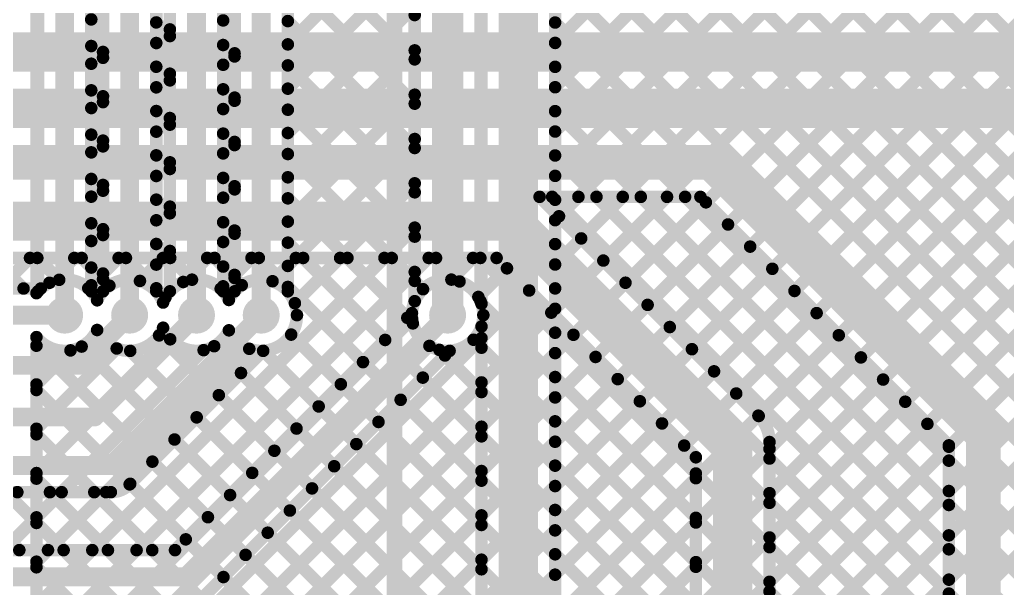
# Model space of a CAD drawing. Header units: millimetres. Extents: x 0 to 214, y 0 to 214.
# Drawn here: x 4.96 to 5.59, y 2.476 to 2.839 of the extents above; entities that cross this region are included whole.
import ezdxf

# ---------------------------------------------------------------- set-up
doc = ezdxf.new("R2010")
doc.units = ezdxf.units.MM
doc.header["$MEASUREMENT"] = 0
for name, color, linetype in [('BottomLayer', 5, 'Continuous'), ('BottomSolder', 6, 'Continuous'), ('Mechanical1', 6, 'Continuous'), ('TopLayer', 1, 'Continuous'), ('TopSolder', 216, 'Continuous'), ('ViaHoleLayer', 16, 'Continuous')]:
    doc.layers.add(name, color=color, linetype=linetype)

msp = doc.modelspace()

# ---------------------------------------------------------------- hatches: boundary and pattern name
at = {"layer": 'BottomLayer'}
h = msp.add_hatch(color=5, dxfattribs=at)
edge = h.paths.add_edge_path()
edge.add_arc((4.9885, 2.65), 0.01181, 0, 360)
h = msp.add_hatch(color=5, dxfattribs=at)
edge = h.paths.add_edge_path()
edge.add_arc((5.03, 2.65), 0.01181, 0, 360)
h = msp.add_hatch(color=5, dxfattribs=at)
edge = h.paths.add_edge_path()
edge.add_arc((5.0727, 2.65), 0.01181, 0, 360)
h = msp.add_hatch(color=5, dxfattribs=at)
edge = h.paths.add_edge_path()
edge.add_arc((5.114, 2.65), 0.01181, 0, 360)
h = msp.add_hatch(color=5, dxfattribs=at)
edge = h.paths.add_edge_path()
edge.add_arc((5.233, 2.65), 0.01181, 0, 360)
at = {"layer": 'BottomSolder'}
h = msp.add_hatch(color=6, dxfattribs=at)
edge = h.paths.add_edge_path()
edge.add_arc((4.9885, 2.65), 0.00991, 0, 360)
h = msp.add_hatch(color=6, dxfattribs=at)
edge = h.paths.add_edge_path()
edge.add_arc((5.03, 2.65), 0.00991, 0, 360)
h = msp.add_hatch(color=6, dxfattribs=at)
edge = h.paths.add_edge_path()
edge.add_arc((5.0727, 2.65), 0.00991, 0, 360)
h = msp.add_hatch(color=6, dxfattribs=at)
edge = h.paths.add_edge_path()
edge.add_arc((5.114, 2.65), 0.00991, 0, 360)
h = msp.add_hatch(color=6, dxfattribs=at)
edge = h.paths.add_edge_path()
edge.add_arc((5.233, 2.65), 0.00991, 0, 360)
at = {"layer": 'TopLayer'}
h = msp.add_hatch(color=1, dxfattribs=at)
edge = h.paths.add_edge_path()
edge.add_arc((4.9885, 2.65), 0.01181, 0, 360)
h = msp.add_hatch(color=1, dxfattribs=at)
edge = h.paths.add_edge_path()
edge.add_arc((5.03, 2.65), 0.01181, 0, 360)
h = msp.add_hatch(color=1, dxfattribs=at)
edge = h.paths.add_edge_path()
edge.add_arc((5.0727, 2.65), 0.01181, 0, 360)
h = msp.add_hatch(color=1, dxfattribs=at)
edge = h.paths.add_edge_path()
edge.add_arc((5.114, 2.65), 0.01181, 0, 360)
h = msp.add_hatch(color=1, dxfattribs=at)
edge = h.paths.add_edge_path()
edge.add_arc((5.233, 2.65), 0.01181, 0, 360)
at = {"layer": 'TopSolder'}
h = msp.add_hatch(color=216, dxfattribs=at)
edge = h.paths.add_edge_path()
edge.add_arc((4.9885, 2.65), 0.00991, 0, 360)
h = msp.add_hatch(color=216, dxfattribs=at)
edge = h.paths.add_edge_path()
edge.add_arc((5.03, 2.65), 0.00991, 0, 360)
h = msp.add_hatch(color=216, dxfattribs=at)
edge = h.paths.add_edge_path()
edge.add_arc((5.0727, 2.65), 0.00991, 0, 360)
h = msp.add_hatch(color=216, dxfattribs=at)
edge = h.paths.add_edge_path()
edge.add_arc((5.114, 2.65), 0.00991, 0, 360)
h = msp.add_hatch(color=216, dxfattribs=at)
edge = h.paths.add_edge_path()
edge.add_arc((5.233, 2.65), 0.00991, 0, 360)
at = {"layer": 'ViaHoleLayer'}
h = msp.add_hatch(color=16, dxfattribs=at)
edge = h.paths.add_edge_path()
edge.add_arc((4.9885, 2.65), 0.00591, 0, 360)
h = msp.add_hatch(color=16, dxfattribs=at)
edge = h.paths.add_edge_path()
edge.add_arc((5.03, 2.65), 0.00591, 0, 360)
h = msp.add_hatch(color=16, dxfattribs=at)
edge = h.paths.add_edge_path()
edge.add_arc((5.0727, 2.65), 0.00591, 0, 360)
h = msp.add_hatch(color=16, dxfattribs=at)
edge = h.paths.add_edge_path()
edge.add_arc((5.114, 2.65), 0.00591, 0, 360)
h = msp.add_hatch(color=16, dxfattribs=at)
edge = h.paths.add_edge_path()
edge.add_arc((5.233, 2.65), 0.00591, 0, 360)

# ---------------------------------------------------------------- linework, layer by layer
at = {"layer": 'BottomLayer'}
for points, const_width in [([(3.664, 2.818), (5.666, 2.818)], 0.025), ([(3.652, 2.782), (5.649, 2.782)], 0.025), ([(3.6325, 2.7475), (5.4035, 2.7475)], 0.022), ([(5.4035, 2.7475), (5.575, 2.576)], 0.022), ([(5.29173, 2.7255), (5.39439, 2.7255)], 0.008), ([(5.29173, 2.7255), (5.4316, 2.58563)], 0.008), ([(5.29976, 2.7255), (5.553, 2.47226)], 0.008), ([(5.30412, 2.71311), (5.31651, 2.7255)], 0.008), ([(5.31827, 2.69897), (5.3448, 2.7255)], 0.008), ([(5.32804, 2.7255), (5.553, 2.50054)], 0.008), ([(5.33241, 2.68483), (5.37308, 2.7255)], 0.008), ([(5.34655, 2.67068), (5.39788, 2.72201)], 0.008), ([(5.35633, 2.7255), (5.553, 2.52883)], 0.008), ([(5.38461, 2.7255), (5.553, 2.55711)], 0.008), ([(5.39439, 2.7255), (5.553, 2.56689)], 0.008), ([(3.647, 2.71), (5.274, 2.71)], 0.025), ([(5.274, 2.71), (5.415, 2.569)], 0.025), ([(5.36069, 2.65654), (5.41202, 2.70787)], 0.008), ([(5.37483, 2.6424), (5.42616, 2.69373)], 0.008), ([(3.65673, 2.6865), (5.26427, 2.6865)], 0.008), ([(4.94278, 2.6865), (4.96228, 2.667)], 0.008), ([(4.94689, 2.667), (4.96639, 2.6865)], 0.008), ([(4.97106, 2.6865), (4.98502, 2.67254)], 0.008), ([(4.97883, 2.67066), (4.99467, 2.6865)], 0.008), ([(4.99935, 2.6865), (5.01706, 2.66879)], 0.008), ([(5.00357, 2.66712), (5.02295, 2.6865)], 0.008), ([(5.00616, 2.5), (5.19266, 2.6865)], 0.008), ([(5.02763, 2.6865), (5.05286, 2.66127)], 0.008), ([(5.03444, 2.5), (5.22094, 2.6865)], 0.008), ([(5.03658, 2.67184), (5.05124, 2.6865)], 0.008), ([(5.05592, 2.6865), (5.06979, 2.67263)], 0.008), ([(5.06419, 2.67116), (5.07952, 2.6865)], 0.008), ([(5.0842, 2.6865), (5.10157, 2.66913)], 0.008), ([(5.08812, 2.66681), (5.10781, 2.6865)], 0.008), ([(5.11248, 2.6865), (5.17897, 2.62001)], 0.008), ([(5.12123, 2.67164), (5.13609, 2.6865)], 0.008), ([(5.1355, 2.65762), (5.16438, 2.6865)], 0.008), ([(5.14077, 2.6865), (5.19311, 2.63416)], 0.008), ([(5.16905, 2.6865), (5.20726, 2.6483)], 0.008), ([(5.19734, 2.6865), (5.21729, 2.66654)], 0.008), ([(5.22562, 2.6865), (5.24062, 2.6715)], 0.008), ([(5.23541, 2.67268), (5.24923, 2.6865)], 0.008), ([(5.25391, 2.6865), (5.3915, 2.54891)], 0.008), ([(5.26427, 2.6865), (5.3915, 2.55927)], 0.008), ([(5.25263, 2.66162), (5.27089, 2.67988)], 0.008), ([(5.38898, 2.62826), (5.4403, 2.67958)], 0.008), ([(4.68301, 2.667), (4.97329, 2.667)], 0.008), ([(4.969, 2.3497), (5.28503, 2.66573)], 0.008), ([(5.40312, 2.61412), (5.45445, 2.66544)], 0.008), ([(5.2545, 2.65762), (5.3915, 2.52062)], 0.008), ([(4.669, 2.65), (4.9885, 2.65)], 0.012), ([(4.969, 2.32142), (5.29917, 2.65159)], 0.008), ([(4.998, 2.618), (5.03, 2.65)], 0.012), ([(5.0077, 2.585), (5.0727, 2.65)], 0.012), ([(5.018, 2.554), (5.114, 2.65)], 0.012), ([(5.05896, 2.5), (5.21022, 2.65127)], 0.008), ([(5.066, 2.483), (5.233, 2.65)], 0.012), ([(5.41726, 2.59997), (5.46859, 2.6513)], 0.008), ([(5.13313, 2.63757), (5.16483, 2.60587)], 0.008), ([(4.969, 2.29313), (5.31332, 2.63745)], 0.008), ([(5.24954, 2.63429), (5.3915, 2.49234)], 0.008), ([(5.4314, 2.58583), (5.48273, 2.63716)], 0.008), ([(5.03004, 2.542), (5.11527, 2.62722)], 0.008), ([(5.07804, 2.471), (5.23427, 2.62722)], 0.008), ([(5.11523, 2.62719), (5.15069, 2.59173)], 0.008), ([(4.125, 2.618), (4.998, 2.618)], 0.012), ([(4.969, 2.26485), (5.32746, 2.62331)], 0.008), ([(5.2313, 2.62426), (5.3915, 2.46405)], 0.008), ([(5.4385, 2.56464), (5.49687, 2.62302)], 0.008), ([(5.10109, 2.61305), (5.13654, 2.57759)], 0.008), ([(4.969, 2.23657), (5.3416, 2.60917)], 0.008), ([(5.21716, 2.61011), (5.3915, 2.43577)], 0.008), ([(5.4385, 2.53636), (5.51101, 2.60887)], 0.008), ([(4.969, 2.20828), (5.35574, 2.59502)], 0.008), ([(5.08694, 2.5989), (5.1224, 2.56344)], 0.008), ([(5.20301, 2.59597), (5.3915, 2.40748)], 0.008), ([(5.4385, 2.50808), (5.52516, 2.59473)], 0.008), ([(4.125, 2.585), (5.0077, 2.585)], 0.012), ([(4.969, 2.18), (5.36988, 2.58088)], 0.008), ([(5.0728, 2.58476), (5.10826, 2.5493)], 0.008), ([(5.18887, 2.58183), (5.3915, 2.3792)], 0.008), ([(5.575, 0.817), (5.575, 2.576)], 0.022), ([(5.415, 1.212), (5.415, 2.569)], 0.025), ([(5.4385, 2.47979), (5.5393, 2.58059)], 0.008), ([(5.05866, 2.57062), (5.09412, 2.53516)], 0.008), ([(5.4385, 1.22173), (5.4385, 2.569)], 0.008), ([(4.969, 2.15171), (5.38403, 2.56674)], 0.008), ([(5.17473, 2.56769), (5.3915, 2.35092)], 0.008), ([(5.4385, 2.45151), (5.553, 2.56601)], 0.008), ([(5.553, 0.82303), (5.553, 2.56689)], 0.008), ([(4.131, 2.554), (5.018, 2.554)], 0.012), ([(5.04452, 2.55648), (5.07998, 2.52102)], 0.008), ([(5.3915, 1.44073), (5.3915, 2.55927)], 0.008), ([(5.4385, 2.55847), (5.553, 2.44397)], 0.008), ([(5.16059, 2.55355), (5.3915, 2.32263)], 0.008), ([(4.969, 2.12343), (5.3915, 2.54593)], 0.008), ([(4.13804, 2.537), (5.018, 2.537)], 0.008), ([(4.92131, 2.5), (4.95831, 2.537)], 0.008), ([(4.92257, 2.537), (4.95957, 2.5)], 0.008), ([(4.94959, 2.5), (4.98659, 2.537)], 0.008), ([(4.95086, 2.537), (4.98786, 2.5)], 0.008), ([(4.97788, 2.5), (5.01488, 2.537)], 0.008), ([(4.97914, 2.537), (5.01614, 2.5)], 0.008), ([(5.00743, 2.537), (5.04443, 2.5)], 0.008), ([(5.03038, 2.54233), (5.06583, 2.50688)], 0.008), ([(5.14644, 2.5394), (5.3915, 2.29435)], 0.008), ([(5.4385, 2.42322), (5.553, 2.53772)], 0.008), ([(5.1323, 2.52526), (5.3915, 2.26606)], 0.008), ([(5.4385, 2.53019), (5.553, 2.41569)], 0.008), ([(4.969, 2.09514), (5.3915, 2.51764)], 0.008), ([(5.11816, 2.51112), (5.3915, 2.23778)], 0.008), ([(5.4385, 2.39494), (5.553, 2.50944)], 0.008), ([(4.61401, 2.5), (5.05896, 2.5)], 0.008), ([(5.4385, 2.50191), (5.553, 2.38741)], 0.008), ([(5.10402, 2.49698), (5.3915, 2.20949)], 0.008), ([(4.969, 2.06686), (5.3915, 2.48936)], 0.008), ([(4.138, 2.483), (5.066, 2.483)], 0.012), ([(5.08988, 2.48283), (5.3915, 2.18121)], 0.008), ([(5.4385, 2.36665), (5.553, 2.48115)], 0.008), ([(5.4385, 2.47362), (5.553, 2.35912)], 0.008)]:
    msp.add_lwpolyline(points, dxfattribs=dict(at, const_width=const_width))
for points, const_width in [([(5.398, 2.7475, 1), (5.409, 2.7475, 1)], 0.011), ([(5.398, 2.7475, 1), (5.409, 2.7475, 1)], 0.011), ([(5.28973, 2.7255, 1), (5.29373, 2.7255, 1)], 0.004), ([(5.28973, 2.7255, 1), (5.29373, 2.7255, 1)], 0.004), ([(5.29776, 2.7255, 1), (5.30176, 2.7255, 1)], 0.004), ([(5.31451, 2.7255, 1), (5.31851, 2.7255, 1)], 0.004), ([(5.32604, 2.7255, 1), (5.33004, 2.7255, 1)], 0.004), ([(5.3428, 2.7255, 1), (5.3468, 2.7255, 1)], 0.004), ([(5.35433, 2.7255, 1), (5.35833, 2.7255, 1)], 0.004), ([(5.37108, 2.7255, 1), (5.37508, 2.7255, 1)], 0.004), ([(5.38261, 2.7255, 1), (5.38661, 2.7255, 1)], 0.004), ([(5.39239, 2.7255, 1), (5.39639, 2.7255, 1)], 0.004), ([(5.39239, 2.7255, 1), (5.39639, 2.7255, 1)], 0.004), ([(5.39588, 2.72201, 1), (5.39988, 2.72201, 1)], 0.004), ([(5.26775, 2.71, 1), (5.28025, 2.71, 1)], 0.0125), ([(5.26775, 2.71, 1), (5.28025, 2.71, 1)], 0.0125), ([(5.30212, 2.71311, 1), (5.30612, 2.71311, 1)], 0.004), ([(5.41002, 2.70787, 1), (5.41402, 2.70787, 1)], 0.004), ([(5.31627, 2.69897, 1), (5.32027, 2.69897, 1)], 0.004), ([(5.42416, 2.69373, 1), (5.42816, 2.69373, 1)], 0.004), ([(4.96439, 2.6865, 1), (4.96839, 2.6865, 1)], 0.004), ([(4.96906, 2.6865, 1), (4.97306, 2.6865, 1)], 0.004), ([(4.99267, 2.6865, 1), (4.99667, 2.6865, 1)], 0.004), ([(4.99735, 2.6865, 1), (5.00135, 2.6865, 1)], 0.004), ([(5.02095, 2.6865, 1), (5.02495, 2.6865, 1)], 0.004), ([(5.02563, 2.6865, 1), (5.02963, 2.6865, 1)], 0.004), ([(5.04924, 2.6865, 1), (5.05324, 2.6865, 1)], 0.004), ([(5.05392, 2.6865, 1), (5.05792, 2.6865, 1)], 0.004), ([(5.07752, 2.6865, 1), (5.08152, 2.6865, 1)], 0.004), ([(5.0822, 2.6865, 1), (5.0862, 2.6865, 1)], 0.004), ([(5.10581, 2.6865, 1), (5.10981, 2.6865, 1)], 0.004), ([(5.11048, 2.6865, 1), (5.11448, 2.6865, 1)], 0.004), ([(5.13409, 2.6865, 1), (5.13809, 2.6865, 1)], 0.004), ([(5.13877, 2.6865, 1), (5.14277, 2.6865, 1)], 0.004), ([(5.16238, 2.6865, 1), (5.16638, 2.6865, 1)], 0.004), ([(5.16705, 2.6865, 1), (5.17105, 2.6865, 1)], 0.004), ([(5.19066, 2.6865, 1), (5.19466, 2.6865, 1)], 0.004), ([(5.19534, 2.6865, 1), (5.19934, 2.6865, 1)], 0.004), ([(5.21894, 2.6865, 1), (5.22294, 2.6865, 1)], 0.004), ([(5.22362, 2.6865, 1), (5.22762, 2.6865, 1)], 0.004), ([(5.24723, 2.6865, 1), (5.25123, 2.6865, 1)], 0.004), ([(5.25191, 2.6865, 1), (5.25591, 2.6865, 1)], 0.004), ([(5.26227, 2.6865, 1), (5.26627, 2.6865, 1)], 0.004), ([(5.26227, 2.6865, 1), (5.26627, 2.6865, 1)], 0.004), ([(5.33041, 2.68483, 1), (5.33441, 2.68483, 1)], 0.004), ([(5.26889, 2.67988, 1), (5.27289, 2.67988, 1)], 0.004), ([(5.4383, 2.67958, 1), (5.4423, 2.67958, 1)], 0.004), ([(4.97683, 2.67066, 1), (4.98083, 2.67066, 1)], 0.004), ([(4.98302, 2.67254, 1), (4.98702, 2.67254, 1)], 0.004), ([(5.03458, 2.67184, 1), (5.03858, 2.67184, 1)], 0.004), ([(5.06219, 2.67116, 1), (5.06619, 2.67116, 1)], 0.004), ([(5.06779, 2.67263, 1), (5.07179, 2.67263, 1)], 0.004), ([(5.09957, 2.66913, 1), (5.10357, 2.66913, 1)], 0.004), ([(5.11923, 2.67164, 1), (5.12323, 2.67164, 1)], 0.004), ([(5.23341, 2.67268, 1), (5.23741, 2.67268, 1)], 0.004), ([(5.23862, 2.6715, 1), (5.24262, 2.6715, 1)], 0.004), ([(5.34455, 2.67068, 1), (5.34855, 2.67068, 1)], 0.004), ([(4.96028, 2.667, 1), (4.96428, 2.667, 1)], 0.004), ([(4.97129, 2.667, 1), (4.97529, 2.667, 1)], 0.004), ([(4.97129, 2.667, 1), (4.97529, 2.667, 1)], 0.004), ([(5.00157, 2.66712, 1), (5.00557, 2.66712, 1)], 0.004), ([(5.01506, 2.66879, 1), (5.01906, 2.66879, 1)], 0.004), ([(5.08612, 2.66681, 1), (5.09012, 2.66681, 1)], 0.004), ([(5.21529, 2.66654, 1), (5.21929, 2.66654, 1)], 0.004), ([(5.28303, 2.66573, 1), (5.28703, 2.66573, 1)], 0.004), ([(5.45245, 2.66544, 1), (5.45645, 2.66544, 1)], 0.004), ([(5.00725, 2.65948, 1), (5.01125, 2.65948, 1)], 0.004), ([(5.00725, 2.65948, 1), (5.01125, 2.65948, 1)], 0.004), ([(5.04935, 2.65803, 1), (5.05335, 2.65803, 1)], 0.004), ([(5.04935, 2.65803, 1), (5.05335, 2.65803, 1)], 0.004), ([(5.05086, 2.66127, 1), (5.05486, 2.66127, 1)], 0.004), ([(5.09135, 2.65969, 1), (5.09535, 2.65969, 1)], 0.004), ([(5.09135, 2.65969, 1), (5.09535, 2.65969, 1)], 0.004), ([(5.1335, 2.65762, 1), (5.1375, 2.65762, 1)], 0.004), ([(5.25063, 2.66162, 1), (5.25463, 2.66162, 1)], 0.004), ([(5.2525, 2.65762, 1), (5.2565, 2.65762, 1)], 0.004), ([(5.35869, 2.65654, 1), (5.36269, 2.65654, 1)], 0.004), ([(4.9855, 2.65, 1), (4.9915, 2.65, 1)], 0.006), ([(5.027, 2.65, 1), (5.033, 2.65, 1)], 0.006), ([(5.0697, 2.65, 1), (5.0757, 2.65, 1)], 0.006), ([(5.111, 2.65, 1), (5.117, 2.65, 1)], 0.006), ([(5.20822, 2.65127, 1), (5.21222, 2.65127, 1)], 0.004), ([(5.20822, 2.65127, 1), (5.21222, 2.65127, 1)], 0.004), ([(5.23, 2.65, 1), (5.236, 2.65, 1)], 0.006), ([(5.29717, 2.65159, 1), (5.30117, 2.65159, 1)], 0.004), ([(5.46659, 2.6513, 1), (5.47059, 2.6513, 1)], 0.004), ([(5.13481, 2.65, 1), (5.13881, 2.65, 1)], 0.004), ([(5.13481, 2.65, 1), (5.13881, 2.65, 1)], 0.004), ([(5.20526, 2.6483, 1), (5.20926, 2.6483, 1)], 0.004), ([(5.25381, 2.65, 1), (5.25781, 2.65, 1)], 0.004), ([(5.25381, 2.65, 1), (5.25781, 2.65, 1)], 0.004), ([(5.13113, 2.63757, 1), (5.13513, 2.63757, 1)], 0.004), ([(5.37283, 2.6424, 1), (5.37683, 2.6424, 1)], 0.004), ([(5.19111, 2.63416, 1), (5.19511, 2.63416, 1)], 0.004), ([(5.24754, 2.63429, 1), (5.25154, 2.63429, 1)], 0.004), ([(5.31132, 2.63745, 1), (5.31532, 2.63745, 1)], 0.004), ([(5.48073, 2.63716, 1), (5.48473, 2.63716, 1)], 0.004), ([(5.11323, 2.62719, 1), (5.11723, 2.62719, 1)], 0.004), ([(5.11327, 2.62722, 1), (5.11727, 2.62722, 1)], 0.004), ([(5.11327, 2.62722, 1), (5.11727, 2.62722, 1)], 0.004), ([(5.23227, 2.62722, 1), (5.23627, 2.62722, 1)], 0.004), ([(5.23227, 2.62722, 1), (5.23627, 2.62722, 1)], 0.004), ([(5.38698, 2.62826, 1), (5.39098, 2.62826, 1)], 0.004), ([(4.995, 2.618, 1), (5.001, 2.618, 1)], 0.006), ([(4.995, 2.618, 1), (5.001, 2.618, 1)], 0.006), ([(5.17697, 2.62001, 1), (5.18097, 2.62001, 1)], 0.004), ([(5.2293, 2.62426, 1), (5.2333, 2.62426, 1)], 0.004), ([(5.32546, 2.62331, 1), (5.32946, 2.62331, 1)], 0.004), ([(5.49487, 2.62302, 1), (5.49887, 2.62302, 1)], 0.004), ([(5.09909, 2.61305, 1), (5.10309, 2.61305, 1)], 0.004), ([(5.40112, 2.61412, 1), (5.40512, 2.61412, 1)], 0.004), ([(5.21516, 2.61011, 1), (5.21916, 2.61011, 1)], 0.004), ([(5.3396, 2.60917, 1), (5.3436, 2.60917, 1)], 0.004), ([(5.50901, 2.60887, 1), (5.51301, 2.60887, 1)], 0.004), ([(5.16283, 2.60587, 1), (5.16683, 2.60587, 1)], 0.004), ([(5.41526, 2.59997, 1), (5.41926, 2.59997, 1)], 0.004), ([(5.08494, 2.5989, 1), (5.08894, 2.5989, 1)], 0.004), ([(5.20101, 2.59597, 1), (5.20501, 2.59597, 1)], 0.004), ([(5.35374, 2.59502, 1), (5.35774, 2.59502, 1)], 0.004), ([(5.52316, 2.59473, 1), (5.52716, 2.59473, 1)], 0.004), ([(5.14869, 2.59173, 1), (5.15269, 2.59173, 1)], 0.004), ([(5.0047, 2.585, 1), (5.0107, 2.585, 1)], 0.006), ([(5.0047, 2.585, 1), (5.0107, 2.585, 1)], 0.006), ([(5.0708, 2.58476, 1), (5.0748, 2.58476, 1)], 0.004), ([(5.18687, 2.58183, 1), (5.19087, 2.58183, 1)], 0.004), ([(5.36788, 2.58088, 1), (5.37188, 2.58088, 1)], 0.004), ([(5.4294, 2.58583, 1), (5.4334, 2.58583, 1)], 0.004), ([(5.4296, 2.58563, 1), (5.4336, 2.58563, 1)], 0.004), ([(5.4296, 2.58563, 1), (5.4336, 2.58563, 1)], 0.004), ([(5.42962, 2.58562, 1), (5.43362, 2.58562, 1)], 0.004), ([(5.5695, 2.576, 1), (5.5805, 2.576, 1)], 0.011), ([(5.5695, 2.576, 1), (5.5805, 2.576, 1)], 0.011), ([(5.13455, 2.57759, 1), (5.13854, 2.57759, 1)], 0.004), ([(5.40875, 2.569, 1), (5.42125, 2.569, 1)], 0.0125), ([(5.40875, 2.569, 1), (5.42125, 2.569, 1)], 0.0125), ([(5.5373, 2.58059, 1), (5.5413, 2.58059, 1)], 0.004), ([(5.05666, 2.57062, 1), (5.06066, 2.57062, 1)], 0.004), ([(5.4365, 2.569, 1), (5.4405, 2.569, 1)], 0.004), ([(5.4365, 2.569, 1), (5.4405, 2.569, 1)], 0.004), ([(5.4365, 2.569, 1), (5.4405, 2.569, 1)], 0.004), ([(5.1204, 2.56344, 1), (5.1244, 2.56344, 1)], 0.004), ([(5.17273, 2.56769, 1), (5.17673, 2.56769, 1)], 0.004), ([(5.38203, 2.56674, 1), (5.38603, 2.56674, 1)], 0.004), ([(5.4365, 2.56464, 1), (5.4405, 2.56464, 1)], 0.004), ([(5.551, 2.56689, 1), (5.555, 2.56689, 1)], 0.004), ([(5.551, 2.56689, 1), (5.555, 2.56689, 1)], 0.004), ([(5.551, 2.56601, 1), (5.555, 2.56601, 1)], 0.004), ([(5.015, 2.554, 1), (5.021, 2.554, 1)], 0.006), ([(5.015, 2.554, 1), (5.021, 2.554, 1)], 0.006), ([(5.04252, 2.55648, 1), (5.04652, 2.55648, 1)], 0.004), ([(5.3895, 2.55927, 1), (5.3935, 2.55927, 1)], 0.004), ([(5.3895, 2.55927, 1), (5.3935, 2.55927, 1)], 0.004), ([(5.4365, 2.55847, 1), (5.4405, 2.55847, 1)], 0.004), ([(5.551, 2.55711, 1), (5.555, 2.55711, 1)], 0.004), ([(5.10626, 2.5493, 1), (5.11026, 2.5493, 1)], 0.004), ([(5.15859, 2.55355, 1), (5.16259, 2.55355, 1)], 0.004), ([(5.3895, 2.54891, 1), (5.3935, 2.54891, 1)], 0.004), ([(5.3895, 2.54593, 1), (5.3935, 2.54593, 1)], 0.004), ([(4.95631, 2.537, 1), (4.96031, 2.537, 1)], 0.004), ([(4.97714, 2.537, 1), (4.98114, 2.537, 1)], 0.004), ([(4.98459, 2.537, 1), (4.98859, 2.537, 1)], 0.004), ([(5.00543, 2.537, 1), (5.00943, 2.537, 1)], 0.004), ([(5.01288, 2.537, 1), (5.01688, 2.537, 1)], 0.004), ([(5.016, 2.537, 1), (5.02, 2.537, 1)], 0.004), ([(5.016, 2.537, 1), (5.02, 2.537, 1)], 0.004), ([(5.016, 2.537, 1), (5.02, 2.537, 1)], 0.004), ([(5.02802, 2.54198, 1), (5.03202, 2.54198, 1)], 0.004), ([(5.02804, 2.542, 1), (5.03204, 2.542, 1)], 0.004), ([(5.02804, 2.542, 1), (5.03204, 2.542, 1)], 0.004), ([(5.02838, 2.54233, 1), (5.03238, 2.54233, 1)], 0.004), ([(5.14444, 2.5394, 1), (5.14844, 2.5394, 1)], 0.004), ([(5.551, 2.53772, 1), (5.555, 2.53772, 1)], 0.004), ([(5.09212, 2.53516, 1), (5.09612, 2.53516, 1)], 0.004), ([(5.4365, 2.53636, 1), (5.4405, 2.53636, 1)], 0.004), ([(5.1303, 2.52526, 1), (5.1343, 2.52526, 1)], 0.004), ([(5.4365, 2.53019, 1), (5.4405, 2.53019, 1)], 0.004), ([(5.551, 2.52883, 1), (5.555, 2.52883, 1)], 0.004), ([(5.07798, 2.52102, 1), (5.08198, 2.52102, 1)], 0.004), ([(5.3895, 2.52062, 1), (5.3935, 2.52062, 1)], 0.004), ([(5.3895, 2.51764, 1), (5.3935, 2.51764, 1)], 0.004), ([(5.06383, 2.50688, 1), (5.06783, 2.50688, 1)], 0.004), ([(5.11616, 2.51112, 1), (5.12016, 2.51112, 1)], 0.004), ([(5.4365, 2.50808, 1), (5.4405, 2.50808, 1)], 0.004), ([(5.551, 2.50944, 1), (5.555, 2.50944, 1)], 0.004), ([(4.95757, 2.5, 1), (4.96157, 2.5, 1)], 0.004), ([(4.97588, 2.5, 1), (4.97988, 2.5, 1)], 0.004), ([(4.98586, 2.5, 1), (4.98986, 2.5, 1)], 0.004), ([(5.00416, 2.5, 1), (5.00816, 2.5, 1)], 0.004), ([(5.01414, 2.5, 1), (5.01814, 2.5, 1)], 0.004), ([(5.03244, 2.5, 1), (5.03644, 2.5, 1)], 0.004), ([(5.04243, 2.5, 1), (5.04643, 2.5, 1)], 0.004), ([(5.05696, 2.5, 1), (5.06096, 2.5, 1)], 0.004), ([(5.05696, 2.5, 1), (5.06096, 2.5, 1)], 0.004), ([(5.4365, 2.50191, 1), (5.4405, 2.50191, 1)], 0.004), ([(5.551, 2.50054, 1), (5.555, 2.50054, 1)], 0.004), ([(5.10202, 2.49698, 1), (5.10602, 2.49698, 1)], 0.004), ([(5.3895, 2.49234, 1), (5.3935, 2.49234, 1)], 0.004), ([(5.3895, 2.48936, 1), (5.3935, 2.48936, 1)], 0.004), ([(5.063, 2.483, 1), (5.069, 2.483, 1)], 0.006), ([(5.063, 2.483, 1), (5.069, 2.483, 1)], 0.006), ([(5.08788, 2.48283, 1), (5.09188, 2.48283, 1)], 0.004), ([(5.551, 2.48115, 1), (5.555, 2.48115, 1)], 0.004), ([(5.4365, 2.47979, 1), (5.4405, 2.47979, 1)], 0.004), ([(5.4365, 2.47362, 1), (5.4405, 2.47362, 1)], 0.004), ([(5.551, 2.47226, 1), (5.555, 2.47226, 1)], 0.004)]:
    msp.add_lwpolyline(points, format="xyb", close=True, dxfattribs=dict(at, const_width=const_width))
at = {"layer": 'BottomLayer', "const_width": 0.008}
for points in [[(4.97329, 2.667, -0.505552), (5.00925, 2.65948)], [(5.00925, 2.65948, -0.667132), (5.05135, 2.65803)], [(5.05135, 2.65803, -0.663396), (5.09335, 2.65969)], [(5.09335, 2.65969, -0.801606), (5.13681, 2.65)], [(5.21022, 2.65127, -0.97262), (5.25581, 2.65)], [(5.13681, 2.65, -0.398045), (5.11527, 2.62722)], [(5.25581, 2.65, -0.398045), (5.23427, 2.62722)], [(5.4316, 2.58563, -0.199188), (5.4385, 2.569)], [(5.43162, 2.58562, -0.198912), (5.4385, 2.569)], [(5.03004, 2.542, -0.199327), (5.018, 2.537)], [(5.03002, 2.54198, -0.198912), (5.018, 2.537)]]:
    msp.add_lwpolyline(points, format="xyb", dxfattribs=at)
at = {"layer": 'Mechanical1', "const_width": 0.01}
msp.add_lwpolyline([(5.199, 2.428), (5.199, 3.6285)], dxfattribs=at)
at = {"layer": 'TopLayer'}
for points, const_width in [([(5.30163, 2.5692), (5.73893, 3.0065)], 0.008), ([(5.30163, 2.59748), (5.71065, 3.0065)], 0.008), ([(5.30163, 2.39949), (5.90864, 3.0065)], 0.008), ([(5.30163, 2.42777), (5.88036, 3.0065)], 0.008), ([(5.30163, 2.51263), (5.7955, 3.0065)], 0.008), ([(5.30163, 2.48434), (5.82379, 3.0065)], 0.008), ([(5.30163, 2.54091), (5.76722, 3.0065)], 0.008), ([(5.30163, 2.45606), (5.85207, 3.0065)], 0.008), ([(5.30163, 2.37121), (5.9285, 2.99808)], 0.008), ([(5.28153, 2.97), (5.88715, 2.36438)], 0.008), ([(5.30163, 2.71062), (5.56101, 2.97)], 0.008), ([(5.30163, 2.65405), (5.61758, 2.97)], 0.008), ([(5.30163, 2.68233), (5.5893, 2.97)], 0.008), ([(5.30163, 2.82375), (5.44788, 2.97)], 0.008), ([(5.30163, 2.76719), (5.50444, 2.97)], 0.008), ([(5.30163, 2.7389), (5.53273, 2.97)], 0.008), ([(5.30163, 2.79547), (5.47616, 2.97)], 0.008), ([(5.30982, 2.97), (5.90176, 2.37806)], 0.008), ([(5.3381, 2.97), (5.9235, 2.3846)], 0.008), ([(5.36639, 2.97), (5.9285, 2.40789)], 0.008), ([(5.39467, 2.97), (5.9285, 2.43617)], 0.008), ([(5.42295, 2.97), (5.9285, 2.46445)], 0.008), ([(5.45124, 2.97), (5.9285, 2.49274)], 0.008), ([(5.30163, 2.62576), (5.64008, 2.96421)], 0.008), ([(5.27813, 1.92713), (5.27813, 2.9317)], 0.025), ([(5.233, 2.65), (5.233, 2.928)], 0.02), ([(4.9885, 2.65), (4.9885, 2.9317)], 0.012), ([(5.03, 2.65), (5.03, 2.9317)], 0.012), ([(5.0727, 2.65), (5.0727, 2.9317)], 0.012), ([(5.114, 2.65), (5.114, 2.9317)], 0.012), ([(5.30163, 1.92713), (5.30163, 2.9317)], 0.008), ([(5.212, 2.65891), (5.212, 2.9228)], 0.008), ([(5.254, 2.65891), (5.254, 2.9228)], 0.008), ([(5.25463, 2.65724), (5.25463, 2.92446)], 0.008), ([(5.30163, 2.92162), (5.87301, 2.35024)], 0.008), ([(4.9705, 2.66401), (4.9705, 2.91769)], 0.008), ([(4.9715, 2.66521), (4.9715, 2.91649)], 0.008), ([(5.0055, 2.66521), (5.0055, 2.91649)], 0.008), ([(5.013, 2.66521), (5.013, 2.91649)], 0.008), ([(5.047, 2.66521), (5.047, 2.91649)], 0.008), ([(5.0557, 2.66521), (5.0557, 2.91649)], 0.008), ([(5.0897, 2.66521), (5.0897, 2.91649)], 0.008), ([(5.097, 2.66521), (5.097, 2.91649)], 0.008), ([(5.131, 2.66521), (5.131, 2.91649)], 0.008), ([(5.13357, 2.91998), (5.212, 2.84154)], 0.008), ([(5.131, 2.82283), (5.212, 2.90383)], 0.008), ([(5.30163, 2.34292), (5.8595, 2.90079)], 0.008), ([(5.131, 2.89426), (5.212, 2.81326)], 0.008), ([(5.30163, 2.89333), (5.8602, 2.33477)], 0.008), ([(5.131, 2.79455), (5.212, 2.87555)], 0.008), ([(5.30163, 2.31464), (5.8595, 2.87251)], 0.008), ([(5.131, 2.86597), (5.212, 2.78497)], 0.008), ([(5.30163, 2.86505), (5.8585, 2.30818)], 0.008), ([(5.0055, 2.83875), (5.013, 2.84625)], 0.008), ([(5.131, 2.76626), (5.212, 2.84726)], 0.008), ([(5.0897, 2.8381), (5.097, 2.8454)], 0.008), ([(5.30163, 2.28635), (5.8595, 2.84422)], 0.008), ([(5.047, 2.83684), (5.0557, 2.82814)], 0.008), ([(5.131, 2.83769), (5.212, 2.75669)], 0.008), ([(5.30163, 2.83677), (5.8585, 2.2799)], 0.008), ([(5.047, 2.82368), (5.0557, 2.83238)], 0.008), ([(5.0055, 2.82177), (5.013, 2.81427)], 0.008), ([(5.0897, 2.82242), (5.097, 2.81512)], 0.008), ([(5.0055, 2.81047), (5.013, 2.81797)], 0.008), ([(5.0897, 2.80981), (5.097, 2.81711)], 0.008), ([(5.131, 2.73798), (5.212, 2.81898)], 0.008), ([(5.30163, 2.25807), (5.8595, 2.81594)], 0.008), ([(5.047, 2.80855), (5.0557, 2.79985)], 0.008), ([(5.131, 2.80941), (5.212, 2.72841)], 0.008), ([(5.30163, 2.80848), (5.8585, 2.25161)], 0.008), ([(5.047, 2.7954), (5.0557, 2.8041)], 0.008), ([(5.0055, 2.79348), (5.013, 2.78598)], 0.008), ([(5.0055, 2.78218), (5.013, 2.78968)], 0.008), ([(5.0897, 2.79414), (5.097, 2.78684)], 0.008), ([(5.131, 2.70969), (5.212, 2.79069)], 0.008), ([(5.0897, 2.78153), (5.097, 2.78883)], 0.008), ([(5.30163, 2.22978), (5.8595, 2.78765)], 0.008), ([(5.047, 2.78027), (5.0557, 2.77157)], 0.008), ([(5.131, 2.78112), (5.212, 2.70012)], 0.008), ([(5.30163, 2.7802), (5.8585, 2.22333)], 0.008), ([(5.047, 2.76711), (5.0557, 2.77581)], 0.008), ([(5.0055, 2.7652), (5.013, 2.7577)], 0.008), ([(5.0897, 2.76585), (5.097, 2.75855)], 0.008), ([(5.0055, 2.7539), (5.013, 2.7614)], 0.008), ([(5.0897, 2.75324), (5.097, 2.76055)], 0.008), ([(5.131, 2.68141), (5.212, 2.76241)], 0.008), ([(5.30163, 2.2015), (5.8595, 2.75937)], 0.008), ([(5.047, 2.75198), (5.0557, 2.74329)], 0.008), ([(5.131, 2.75284), (5.212, 2.67184)], 0.008), ([(5.30163, 2.75191), (5.8585, 2.19504)], 0.008), ([(5.047, 2.73883), (5.0557, 2.74753)], 0.008), ([(5.0055, 2.73692), (5.013, 2.72942)], 0.008), ([(5.0055, 2.72561), (5.013, 2.73311)], 0.008), ([(5.0897, 2.73757), (5.097, 2.73027)], 0.008), ([(5.0897, 2.72496), (5.097, 2.73226)], 0.008), ([(5.1355, 2.65762), (5.212, 2.73412)], 0.008), ([(5.047, 2.7237), (5.0557, 2.715)], 0.008), ([(5.131, 2.72455), (5.2108, 2.64475)], 0.008), ([(5.30163, 2.72363), (5.8585, 2.16676)], 0.008), ([(5.047, 2.71055), (5.0557, 2.71924)], 0.008), ([(5.0055, 2.70863), (5.013, 2.70113)], 0.008), ([(5.0897, 2.70929), (5.097, 2.70198)], 0.008), ([(4.9705, 2.46434), (5.212, 2.70584)], 0.008), ([(5.0055, 2.69733), (5.013, 2.70483)], 0.008), ([(5.0897, 2.69668), (5.097, 2.70398)], 0.008), ([(5.047, 2.69542), (5.0557, 2.68672)], 0.008), ([(5.131, 2.69627), (5.25463, 2.57264)], 0.008), ([(5.30163, 2.69534), (5.8585, 2.13847)], 0.008), ([(5.047, 2.68226), (5.0557, 2.69096)], 0.008), ([(4.37355, 1.8391), (5.212, 2.67756)], 0.008), ([(5.0055, 2.68035), (5.013, 2.67285)], 0.008), ([(5.0055, 2.66905), (5.013, 2.67655)], 0.008), ([(5.0897, 2.681), (5.097, 2.6737)], 0.008), ([(5.0897, 2.66839), (5.097, 2.67569)], 0.008), ([(5.047, 2.66713), (5.05286, 2.66127)], 0.008), ([(5.131, 2.66798), (5.25463, 2.54435)], 0.008), ([(5.30163, 2.66706), (5.9285, 2.04019)], 0.008), ([(4.40183, 1.8391), (5.21032, 2.64759)], 0.008), ([(5.13313, 2.63757), (5.25463, 2.51607)], 0.008), ([(5.25463, 1.93686), (5.25463, 2.64276)], 0.008), ([(5.30163, 2.63878), (5.92328, 2.01712)], 0.008), ([(4.4584, 1.8391), (5.25463, 2.63533)], 0.008), ([(4.9705, 2.451), (4.9705, 2.63599)], 0.008), ([(4.9705, 2.54919), (5.05589, 2.63458)], 0.008), ([(5.04879, 2.63706), (5.25463, 2.43122)], 0.008), ([(5.24954, 2.63429), (5.25463, 2.62921)], 0.008), ([(4.43012, 1.8391), (5.22138, 2.63037)], 0.008), ([(4.9705, 2.63049), (5.25463, 2.34636)], 0.008), ([(4.9705, 2.57748), (5.02175, 2.62873)], 0.008), ([(4.9705, 2.49262), (5.10638, 2.6285)], 0.008), ([(4.9705, 2.52091), (5.07724, 2.62765)], 0.008), ([(4.9705, 2.60576), (4.99224, 2.6275)], 0.008), ([(4.99935, 2.62993), (5.25463, 2.37465)], 0.008), ([(5.03037, 2.62719), (5.25463, 2.40293)], 0.008), ([(5.08397, 2.63017), (5.25463, 2.4595)], 0.008), ([(5.1152, 2.62722), (5.25463, 2.48779)], 0.008), ([(5.22775, 2.6278), (5.25463, 2.60092)], 0.008), ([(4.48669, 1.8391), (5.25463, 2.60705)], 0.008), ([(5.30163, 2.61049), (5.92328, 1.98884)], 0.008), ([(4.9705, 2.60221), (5.25463, 2.31808)], 0.008), ([(5.30163, 2.58221), (5.92328, 1.96055)], 0.008), ([(4.51497, 1.8391), (5.25463, 2.57876)], 0.008), ([(4.9705, 2.57393), (5.25463, 2.2898)], 0.008), ([(4.54326, 1.8391), (5.25463, 2.55048)], 0.008), ([(5.30163, 2.55392), (5.9735, 1.88205)], 0.008), ([(4.9705, 2.54564), (5.25463, 2.26151)], 0.008), ([(5.30163, 2.52564), (5.9735, 1.85377)], 0.008), ([(4.57154, 1.8391), (5.25463, 2.5222)], 0.008), ([(4.9705, 2.51736), (5.25463, 2.23323)], 0.008), ([(4.59982, 1.8391), (5.25463, 2.49391)], 0.008), ([(5.30163, 2.49735), (5.99388, 1.80511)], 0.008), ([(4.9705, 2.48907), (5.25463, 2.20494)], 0.008)]:
    msp.add_lwpolyline(points, dxfattribs=dict(at, const_width=const_width))
for points, const_width in [([(5.21, 2.84154, 1), (5.214, 2.84154, 1)], 0.004), ([(5.0035, 2.83875, 1), (5.0075, 2.83875, 1)], 0.004), ([(5.045, 2.83684, 1), (5.049, 2.83684, 1)], 0.004), ([(5.0877, 2.8381, 1), (5.0917, 2.8381, 1)], 0.004), ([(5.129, 2.83769, 1), (5.133, 2.83769, 1)], 0.004), ([(5.29963, 2.83677, 1), (5.30363, 2.83677, 1)], 0.004), ([(5.0537, 2.83238, 1), (5.0577, 2.83238, 1)], 0.004), ([(5.0537, 2.82814, 1), (5.0577, 2.82814, 1)], 0.004), ([(5.0035, 2.82177, 1), (5.0075, 2.82177, 1)], 0.004), ([(5.045, 2.82368, 1), (5.049, 2.82368, 1)], 0.004), ([(5.0877, 2.82242, 1), (5.0917, 2.82242, 1)], 0.004), ([(5.129, 2.82283, 1), (5.133, 2.82283, 1)], 0.004), ([(5.29963, 2.82375, 1), (5.30363, 2.82375, 1)], 0.004), ([(5.011, 2.81797, 1), (5.015, 2.81797, 1)], 0.004), ([(5.011, 2.81427, 1), (5.015, 2.81427, 1)], 0.004), ([(5.095, 2.81711, 1), (5.099, 2.81711, 1)], 0.004), ([(5.095, 2.81512, 1), (5.099, 2.81512, 1)], 0.004), ([(5.21, 2.81898, 1), (5.214, 2.81898, 1)], 0.004), ([(5.0035, 2.81047, 1), (5.0075, 2.81047, 1)], 0.004), ([(5.045, 2.80855, 1), (5.049, 2.80855, 1)], 0.004), ([(5.0877, 2.80981, 1), (5.0917, 2.80981, 1)], 0.004), ([(5.129, 2.80941, 1), (5.133, 2.80941, 1)], 0.004), ([(5.21, 2.81326, 1), (5.214, 2.81326, 1)], 0.004), ([(5.29963, 2.80848, 1), (5.30363, 2.80848, 1)], 0.004), ([(5.0537, 2.8041, 1), (5.0577, 2.8041, 1)], 0.004), ([(5.045, 2.7954, 1), (5.049, 2.7954, 1)], 0.004), ([(5.0537, 2.79985, 1), (5.0577, 2.79985, 1)], 0.004), ([(5.29963, 2.79547, 1), (5.30363, 2.79547, 1)], 0.004), ([(5.0035, 2.79348, 1), (5.0075, 2.79348, 1)], 0.004), ([(5.011, 2.78968, 1), (5.015, 2.78968, 1)], 0.004), ([(5.0877, 2.79414, 1), (5.0917, 2.79414, 1)], 0.004), ([(5.129, 2.79455, 1), (5.133, 2.79455, 1)], 0.004), ([(5.21, 2.79069, 1), (5.214, 2.79069, 1)], 0.004), ([(5.011, 2.78598, 1), (5.015, 2.78598, 1)], 0.004), ([(5.095, 2.78883, 1), (5.099, 2.78883, 1)], 0.004), ([(5.095, 2.78684, 1), (5.099, 2.78684, 1)], 0.004), ([(5.21, 2.78497, 1), (5.214, 2.78497, 1)], 0.004), ([(5.0035, 2.78218, 1), (5.0075, 2.78218, 1)], 0.004), ([(5.045, 2.78027, 1), (5.049, 2.78027, 1)], 0.004), ([(5.0877, 2.78153, 1), (5.0917, 2.78153, 1)], 0.004), ([(5.129, 2.78112, 1), (5.133, 2.78112, 1)], 0.004), ([(5.29963, 2.7802, 1), (5.30363, 2.7802, 1)], 0.004), ([(5.0537, 2.77581, 1), (5.0577, 2.77581, 1)], 0.004), ([(5.0537, 2.77157, 1), (5.0577, 2.77157, 1)], 0.004), ([(5.0035, 2.7652, 1), (5.0075, 2.7652, 1)], 0.004), ([(5.045, 2.76711, 1), (5.049, 2.76711, 1)], 0.004), ([(5.0877, 2.76585, 1), (5.0917, 2.76585, 1)], 0.004), ([(5.129, 2.76626, 1), (5.133, 2.76626, 1)], 0.004), ([(5.29963, 2.76719, 1), (5.30363, 2.76719, 1)], 0.004), ([(5.011, 2.7614, 1), (5.015, 2.7614, 1)], 0.004), ([(5.011, 2.7577, 1), (5.015, 2.7577, 1)], 0.004), ([(5.095, 2.76055, 1), (5.099, 2.76055, 1)], 0.004), ([(5.095, 2.75855, 1), (5.099, 2.75855, 1)], 0.004), ([(5.21, 2.76241, 1), (5.214, 2.76241, 1)], 0.004), ([(5.0035, 2.7539, 1), (5.0075, 2.7539, 1)], 0.004), ([(5.045, 2.75198, 1), (5.049, 2.75198, 1)], 0.004), ([(5.0877, 2.75324, 1), (5.0917, 2.75324, 1)], 0.004), ([(5.129, 2.75284, 1), (5.133, 2.75284, 1)], 0.004), ([(5.21, 2.75669, 1), (5.214, 2.75669, 1)], 0.004), ([(5.29963, 2.75191, 1), (5.30363, 2.75191, 1)], 0.004), ([(5.0537, 2.74753, 1), (5.0577, 2.74753, 1)], 0.004), ([(5.045, 2.73883, 1), (5.049, 2.73883, 1)], 0.004), ([(5.0537, 2.74329, 1), (5.0577, 2.74329, 1)], 0.004), ([(5.29963, 2.7389, 1), (5.30363, 2.7389, 1)], 0.004), ([(5.0035, 2.73692, 1), (5.0075, 2.73692, 1)], 0.004), ([(5.011, 2.73311, 1), (5.015, 2.73311, 1)], 0.004), ([(5.0877, 2.73757, 1), (5.0917, 2.73757, 1)], 0.004), ([(5.095, 2.73226, 1), (5.099, 2.73226, 1)], 0.004), ([(5.129, 2.73798, 1), (5.133, 2.73798, 1)], 0.004), ([(5.21, 2.73412, 1), (5.214, 2.73412, 1)], 0.004), ([(5.011, 2.72942, 1), (5.015, 2.72942, 1)], 0.004), ([(5.095, 2.73027, 1), (5.099, 2.73027, 1)], 0.004), ([(5.21, 2.72841, 1), (5.214, 2.72841, 1)], 0.004), ([(5.0035, 2.72561, 1), (5.0075, 2.72561, 1)], 0.004), ([(5.045, 2.7237, 1), (5.049, 2.7237, 1)], 0.004), ([(5.0877, 2.72496, 1), (5.0917, 2.72496, 1)], 0.004), ([(5.129, 2.72455, 1), (5.133, 2.72455, 1)], 0.004), ([(5.29963, 2.72363, 1), (5.30363, 2.72363, 1)], 0.004), ([(5.0537, 2.71924, 1), (5.0577, 2.71924, 1)], 0.004), ([(5.0537, 2.715, 1), (5.0577, 2.715, 1)], 0.004), ([(5.0035, 2.70863, 1), (5.0075, 2.70863, 1)], 0.004), ([(5.045, 2.71055, 1), (5.049, 2.71055, 1)], 0.004), ([(5.0877, 2.70929, 1), (5.0917, 2.70929, 1)], 0.004), ([(5.129, 2.70969, 1), (5.133, 2.70969, 1)], 0.004), ([(5.29963, 2.71062, 1), (5.30363, 2.71062, 1)], 0.004), ([(5.011, 2.70483, 1), (5.015, 2.70483, 1)], 0.004), ([(5.011, 2.70113, 1), (5.015, 2.70113, 1)], 0.004), ([(5.095, 2.70398, 1), (5.099, 2.70398, 1)], 0.004), ([(5.095, 2.70198, 1), (5.099, 2.70198, 1)], 0.004), ([(5.21, 2.70584, 1), (5.214, 2.70584, 1)], 0.004), ([(5.0035, 2.69733, 1), (5.0075, 2.69733, 1)], 0.004), ([(5.045, 2.69542, 1), (5.049, 2.69542, 1)], 0.004), ([(5.0877, 2.69668, 1), (5.0917, 2.69668, 1)], 0.004), ([(5.129, 2.69627, 1), (5.133, 2.69627, 1)], 0.004), ([(5.21, 2.70012, 1), (5.214, 2.70012, 1)], 0.004), ([(5.29963, 2.69534, 1), (5.30363, 2.69534, 1)], 0.004), ([(5.0537, 2.69096, 1), (5.0577, 2.69096, 1)], 0.004), ([(5.045, 2.68226, 1), (5.049, 2.68226, 1)], 0.004), ([(5.0537, 2.68672, 1), (5.0577, 2.68672, 1)], 0.004), ([(5.29963, 2.68233, 1), (5.30363, 2.68233, 1)], 0.004), ([(5.0035, 2.68035, 1), (5.0075, 2.68035, 1)], 0.004), ([(5.011, 2.67655, 1), (5.015, 2.67655, 1)], 0.004), ([(5.0877, 2.681, 1), (5.0917, 2.681, 1)], 0.004), ([(5.095, 2.67569, 1), (5.099, 2.67569, 1)], 0.004), ([(5.129, 2.68141, 1), (5.133, 2.68141, 1)], 0.004), ([(5.21, 2.67756, 1), (5.214, 2.67756, 1)], 0.004), ([(5.011, 2.67285, 1), (5.015, 2.67285, 1)], 0.004), ([(5.095, 2.6737, 1), (5.099, 2.6737, 1)], 0.004), ([(5.21, 2.67184, 1), (5.214, 2.67184, 1)], 0.004), ([(4.9685, 2.66401, 1), (4.9725, 2.66401, 1)], 0.004), ([(4.9695, 2.66521, 1), (4.9735, 2.66521, 1)], 0.004), ([(5.0035, 2.66905, 1), (5.0075, 2.66905, 1)], 0.004), ([(5.0035, 2.66521, 1), (5.0075, 2.66521, 1)], 0.004), ([(5.0035, 2.66521, 1), (5.0075, 2.66521, 1)], 0.004), ([(5.011, 2.66521, 1), (5.015, 2.66521, 1)], 0.004), ([(5.011, 2.66521, 1), (5.015, 2.66521, 1)], 0.004), ([(5.045, 2.66713, 1), (5.049, 2.66713, 1)], 0.004), ([(5.045, 2.66521, 1), (5.049, 2.66521, 1)], 0.004), ([(5.045, 2.66521, 1), (5.049, 2.66521, 1)], 0.004), ([(5.0537, 2.66521, 1), (5.0577, 2.66521, 1)], 0.004), ([(5.0537, 2.66521, 1), (5.0577, 2.66521, 1)], 0.004), ([(5.0877, 2.66839, 1), (5.0917, 2.66839, 1)], 0.004), ([(5.0877, 2.66521, 1), (5.0917, 2.66521, 1)], 0.004), ([(5.0877, 2.66521, 1), (5.0917, 2.66521, 1)], 0.004), ([(5.095, 2.66521, 1), (5.099, 2.66521, 1)], 0.004), ([(5.095, 2.66521, 1), (5.099, 2.66521, 1)], 0.004), ([(5.129, 2.66798, 1), (5.133, 2.66798, 1)], 0.004), ([(5.129, 2.66521, 1), (5.133, 2.66521, 1)], 0.004), ([(5.129, 2.66521, 1), (5.133, 2.66521, 1)], 0.004), ([(5.29963, 2.66706, 1), (5.30363, 2.66706, 1)], 0.004), ([(5.00725, 2.65948, 1), (5.01125, 2.65948, 1)], 0.004), ([(5.00725, 2.65948, 1), (5.01125, 2.65948, 1)], 0.004), ([(5.04935, 2.65803, 1), (5.05335, 2.65803, 1)], 0.004), ([(5.04935, 2.65803, 1), (5.05335, 2.65803, 1)], 0.004), ([(5.05086, 2.66127, 1), (5.05486, 2.66127, 1)], 0.004), ([(5.09135, 2.65969, 1), (5.09535, 2.65969, 1)], 0.004), ([(5.09135, 2.65969, 1), (5.09535, 2.65969, 1)], 0.004), ([(5.1335, 2.65762, 1), (5.1375, 2.65762, 1)], 0.004), ([(5.21, 2.65891, 1), (5.214, 2.65891, 1)], 0.004), ([(5.21, 2.65891, 1), (5.214, 2.65891, 1)], 0.004), ([(5.252, 2.65891, 1), (5.256, 2.65891, 1)], 0.004), ([(5.25263, 2.65724, 1), (5.25663, 2.65724, 1)], 0.004), ([(4.9855, 2.65, 1), (4.9915, 2.65, 1)], 0.006), ([(5.027, 2.65, 1), (5.033, 2.65, 1)], 0.006), ([(5.0697, 2.65, 1), (5.0757, 2.65, 1)], 0.006), ([(5.111, 2.65, 1), (5.117, 2.65, 1)], 0.006), ([(5.228, 2.65, 1), (5.238, 2.65, 1)], 0.01), ([(5.29963, 2.65405, 1), (5.30363, 2.65405, 1)], 0.004), ([(5.13481, 2.65, 1), (5.13881, 2.65, 1)], 0.004), ([(5.13481, 2.65, 1), (5.13881, 2.65, 1)], 0.004), ([(5.20832, 2.64759, 1), (5.21232, 2.64759, 1)], 0.004), ([(5.2088, 2.64475, 1), (5.2128, 2.64475, 1)], 0.004), ([(5.00725, 2.64052, 1), (5.01125, 2.64052, 1)], 0.004), ([(5.00725, 2.64052, 1), (5.01125, 2.64052, 1)], 0.004), ([(5.04935, 2.64197, 1), (5.05335, 2.64197, 1)], 0.004), ([(5.04935, 2.64197, 1), (5.05335, 2.64197, 1)], 0.004), ([(5.09135, 2.64031, 1), (5.09535, 2.64031, 1)], 0.004), ([(5.09135, 2.64031, 1), (5.09535, 2.64031, 1)], 0.004), ([(5.13113, 2.63757, 1), (5.13513, 2.63757, 1)], 0.004), ([(5.25263, 2.64276, 1), (5.25663, 2.64276, 1)], 0.004), ([(5.25263, 2.64276, 1), (5.25663, 2.64276, 1)], 0.004), ([(5.29963, 2.63878, 1), (5.30363, 2.63878, 1)], 0.004), ([(4.9685, 2.63599, 1), (4.9725, 2.63599, 1)], 0.004), ([(4.9685, 2.63599, 1), (4.9725, 2.63599, 1)], 0.004), ([(5.04679, 2.63706, 1), (5.05079, 2.63706, 1)], 0.004), ([(5.05389, 2.63458, 1), (5.05789, 2.63458, 1)], 0.004), ([(5.24754, 2.63429, 1), (5.25154, 2.63429, 1)], 0.004), ([(5.25263, 2.63533, 1), (5.25663, 2.63533, 1)], 0.004), ([(4.9685, 2.63049, 1), (4.9725, 2.63049, 1)], 0.004), ([(4.99024, 2.6275, 1), (4.99424, 2.6275, 1)], 0.004), ([(4.99735, 2.62993, 1), (5.00135, 2.62993, 1)], 0.004), ([(5.01975, 2.62873, 1), (5.02375, 2.62873, 1)], 0.004), ([(5.02837, 2.62719, 1), (5.03237, 2.62719, 1)], 0.004), ([(5.07524, 2.62765, 1), (5.07924, 2.62765, 1)], 0.004), ([(5.08197, 2.63017, 1), (5.08597, 2.63017, 1)], 0.004), ([(5.10438, 2.6285, 1), (5.10838, 2.6285, 1)], 0.004), ([(5.1132, 2.62722, 1), (5.1172, 2.62722, 1)], 0.004), ([(5.21938, 2.63037, 1), (5.22338, 2.63037, 1)], 0.004), ([(5.22575, 2.6278, 1), (5.22975, 2.6278, 1)], 0.004), ([(5.25263, 2.62921, 1), (5.25663, 2.62921, 1)], 0.004), ([(5.29963, 2.62576, 1), (5.30363, 2.62576, 1)], 0.004), ([(5.25263, 2.60705, 1), (5.25663, 2.60705, 1)], 0.004), ([(5.29963, 2.61049, 1), (5.30363, 2.61049, 1)], 0.004), ([(4.9685, 2.60576, 1), (4.9725, 2.60576, 1)], 0.004), ([(4.9685, 2.60221, 1), (4.9725, 2.60221, 1)], 0.004), ([(5.25263, 2.60092, 1), (5.25663, 2.60092, 1)], 0.004), ([(5.29963, 2.59748, 1), (5.30363, 2.59748, 1)], 0.004), ([(5.29963, 2.58221, 1), (5.30363, 2.58221, 1)], 0.004), ([(4.9685, 2.57748, 1), (4.9725, 2.57748, 1)], 0.004), ([(5.25263, 2.57876, 1), (5.25663, 2.57876, 1)], 0.004), ([(4.9685, 2.57393, 1), (4.9725, 2.57393, 1)], 0.004), ([(5.25263, 2.57264, 1), (5.25663, 2.57264, 1)], 0.004), ([(5.29963, 2.5692, 1), (5.30363, 2.5692, 1)], 0.004), ([(5.25263, 2.55048, 1), (5.25663, 2.55048, 1)], 0.004), ([(5.29963, 2.55392, 1), (5.30363, 2.55392, 1)], 0.004), ([(4.9685, 2.54919, 1), (4.9725, 2.54919, 1)], 0.004), ([(4.9685, 2.54564, 1), (4.9725, 2.54564, 1)], 0.004), ([(5.25263, 2.54435, 1), (5.25663, 2.54435, 1)], 0.004), ([(5.29963, 2.54091, 1), (5.30363, 2.54091, 1)], 0.004), ([(5.29963, 2.52564, 1), (5.30363, 2.52564, 1)], 0.004), ([(4.9685, 2.52091, 1), (4.9725, 2.52091, 1)], 0.004), ([(5.25263, 2.5222, 1), (5.25663, 2.5222, 1)], 0.004), ([(4.9685, 2.51736, 1), (4.9725, 2.51736, 1)], 0.004), ([(5.25263, 2.51607, 1), (5.25663, 2.51607, 1)], 0.004), ([(5.29963, 2.51263, 1), (5.30363, 2.51263, 1)], 0.004), ([(4.9685, 2.49262, 1), (4.9725, 2.49262, 1)], 0.004), ([(5.25263, 2.49391, 1), (5.25663, 2.49391, 1)], 0.004), ([(5.29963, 2.49735, 1), (5.30363, 2.49735, 1)], 0.004), ([(4.9685, 2.48907, 1), (4.9725, 2.48907, 1)], 0.004), ([(5.25263, 2.48779, 1), (5.25663, 2.48779, 1)], 0.004), ([(5.29963, 2.48434, 1), (5.30363, 2.48434, 1)], 0.004)]:
    msp.add_lwpolyline(points, format="xyb", close=True, dxfattribs=dict(at, const_width=const_width))
at = {"layer": 'TopLayer', "const_width": 0.008}
for points in [[(5.0055, 2.66521, -0.075523), (5.00925, 2.65948)], [(5.00925, 2.65948, -0.075523), (5.013, 2.66521)], [(5.047, 2.66521, -0.09275), (5.05135, 2.65803)], [(5.05135, 2.65803, -0.09275), (5.0557, 2.66521)], [(5.0897, 2.66521, -0.07292), (5.09335, 2.65969)], [(5.09335, 2.65969, -0.07292), (5.097, 2.66521)], [(5.131, 2.66521, -0.184522), (5.13681, 2.65)], [(5.25463, 2.64276, -1.039801), (5.212, 2.65891)], [(5.13681, 2.65, -0.801606), (5.09335, 2.64031)], [(5.00925, 2.64052, -0.563228), (4.9705, 2.63599)], [(5.05135, 2.64197, -0.667132), (5.00925, 2.64052)], [(5.09335, 2.64031, -0.663396), (5.05135, 2.64197)]]:
    msp.add_lwpolyline(points, format="xyb", dxfattribs=at)

doc.saveas('drawing.dxf')
